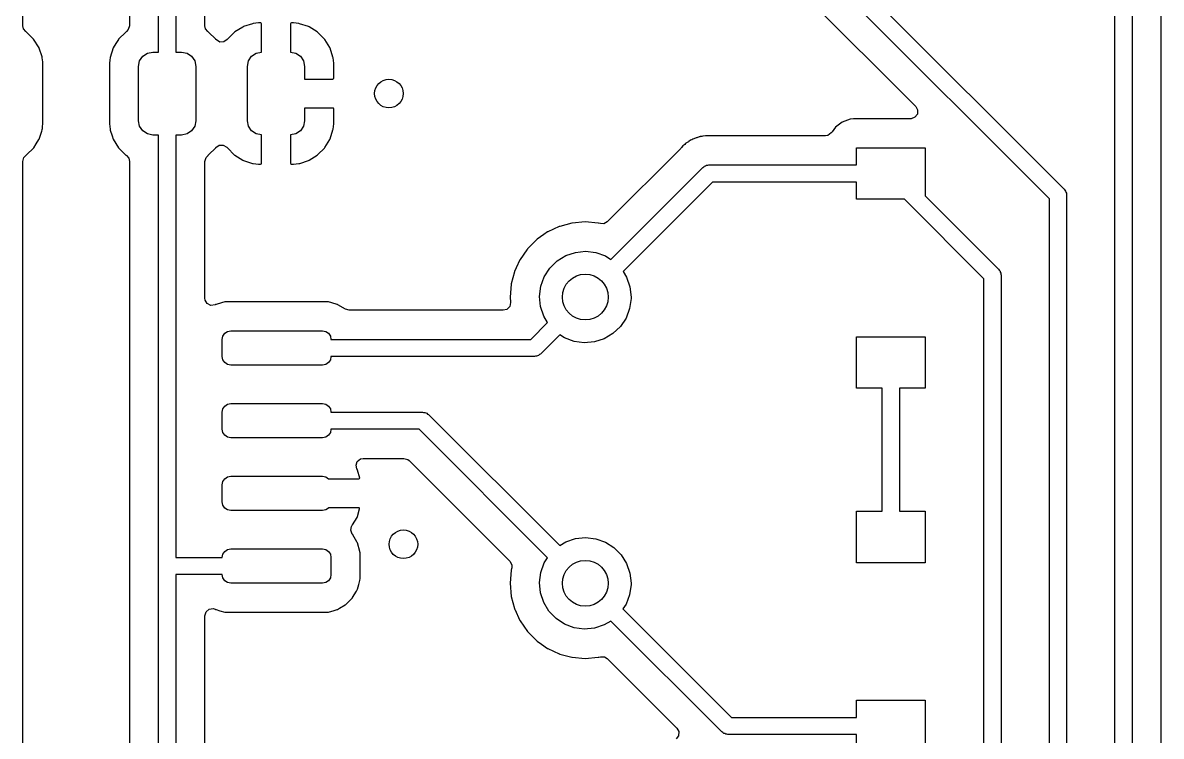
# Model space of a CAD drawing. Extents: x 41 to 172, y -227 to -42.
# Drawn here: x 128.61 to 148.49, y -96.32 to -83.85 of the extents above; entities that cross this region are included whole.
import ezdxf

# ---------------------------------------------------------------- set-up
doc = ezdxf.new("R2010")
doc.units = 0
doc.layers.add('BLACK', color=7, linetype='CONTINUOUS')

msp = doc.modelspace()

# ---------------------------------------------------------------- linework, layer by layer
at = {"layer": 'BLACK', "linetype": 'CONTINUOUS'}
for p, q in [((130.98, -84.365), (130.98, -69.305)), ((128.608, -83.9054), (128.608, -76.7291)), ((130.471, -80.3373), (130.471, -83.9056)), ((131.28, -80.541), (131.28, -84.365)), ((131.788, -83.9054), (131.788, -81.2596)), ((141.504, -81.4749), (146.791, -86.7619)), ((146.535, -86.9301), (141.336, -81.731)), ((141.162, -82.2764), (144.2, -85.3144)), ((147.678, -106.947), (147.678, -83.2471)), ((147.978, -83.185), (147.978, -107.032)), ((148.487, -106.765), (148.487, -83.2671)), ((132.617, -83.8701), (132.463, -83.9216)), ((132.631, -83.8673), (132.617, -83.8701)), ((132.726, -83.8573), (132.631, -83.8673)), ((132.733, -83.857), (132.726, -83.8573)), ((132.762, -83.857), (132.733, -83.857)), ((132.77, -83.8587), (132.762, -83.857)), ((132.772, -83.8599), (132.77, -83.8587)), ((132.776, -83.8751), (132.772, -83.8599)), ((132.776, -84.3658), (132.776, -83.8751)), ((133.286, -83.8629), (133.284, -83.8705)), ((133.284, -83.8705), (133.284, -84.3658)), ((133.287, -83.8615), (133.286, -83.8629)), ((133.302, -83.857), (133.287, -83.8615)), ((133.327, -83.857), (133.302, -83.857)), ((133.334, -83.8573), (133.327, -83.857)), ((133.428, -83.867), (133.334, -83.8573)), ((133.441, -83.8699), (133.428, -83.867)), ((133.596, -83.921), (133.441, -83.8699)), ((128.621, -83.9599), (128.608, -83.9054)), ((128.662, -84.006), (128.621, -83.9599)), ((128.661, -84.0073), (128.662, -84.006)), ((128.667, -84.0119), (128.661, -84.0073)), ((128.673, -84.0157), (128.667, -84.0119)), ((128.798, -84.1407), (128.673, -84.0157)), ((130.406, -84.0165), (130.281, -84.1417)), ((130.412, -84.0127), (130.406, -84.0165)), ((130.418, -84.0081), (130.412, -84.0127)), ((130.451, -83.9737), (130.417, -84.0075)), ((130.417, -84.0075), (130.418, -84.0081)), ((130.471, -83.9056), (130.451, -83.9737)), ((131.801, -83.9599), (131.788, -83.9054)), ((131.842, -84.006), (131.801, -83.9599)), ((131.841, -84.0073), (131.842, -84.006)), ((131.847, -84.0119), (131.841, -84.0073)), ((131.853, -84.0157), (131.847, -84.0119)), ((131.978, -84.1407), (131.853, -84.0157)), ((132.301, -84.0221), (132.186, -84.1368)), ((132.312, -84.0131), (132.301, -84.0221)), ((132.45, -83.9278), (132.312, -84.0131)), ((132.463, -83.9216), (132.45, -83.9278)), ((133.609, -83.9272), (133.596, -83.921)), ((133.747, -84.0122), (133.609, -83.9272)), ((133.758, -84.0213), (133.747, -84.0122)), ((133.873, -84.1358), (133.758, -84.0213)), ((128.892, -84.2911), (128.798, -84.1407)), ((130.234, -84.218), (130.188, -84.2923)), ((130.277, -84.1479), (130.234, -84.218)), ((130.281, -84.1417), (130.277, -84.1479)), ((130.277, -84.1479), (130.277, -84.1479)), ((131.982, -84.1466), (131.978, -84.1407)), ((131.989, -84.1544), (131.982, -84.1466)), ((132.05, -84.1901), (131.989, -84.1544)), ((132.121, -84.1868), (132.05, -84.1901)), ((132.179, -84.1458), (132.121, -84.1868)), ((132.186, -84.1368), (132.179, -84.1458)), ((133.882, -84.1472), (133.873, -84.1358)), ((133.967, -84.285), (133.882, -84.1472)), ((133.973, -84.2982), (133.967, -84.285)), ((128.894, -84.298), (128.892, -84.2911)), ((128.945, -84.4503), (128.894, -84.298)), ((128.948, -84.4588), (128.945, -84.4503)), ((128.948, -84.4657), (128.948, -84.4588)), ((128.956, -84.538), (128.948, -84.4657)), ((128.948, -84.4657), (128.948, -84.4657)), ((130.132, -84.467), (130.128, -84.499)), ((130.188, -84.2923), (130.132, -84.4601)), ((130.132, -84.4601), (130.132, -84.467)), ((130.132, -84.467), (130.132, -84.467)), ((130.649, -84.5193), (130.703, -84.4382)), ((130.703, -84.4382), (130.784, -84.384)), ((130.784, -84.384), (130.88, -84.365)), ((130.88, -84.365), (130.98, -84.365)), ((131.28, -84.365), (131.38, -84.365)), ((131.38, -84.365), (131.476, -84.384)), ((131.476, -84.384), (131.557, -84.4382)), ((131.557, -84.4382), (131.611, -84.5193)), ((132.549, -84.5193), (132.603, -84.4382)), ((132.603, -84.4382), (132.684, -84.384)), ((132.684, -84.384), (132.776, -84.3658)), ((133.284, -84.3658), (133.376, -84.384)), ((133.376, -84.384), (133.457, -84.4382)), ((133.457, -84.4382), (133.511, -84.5193)), ((134.025, -84.4524), (133.973, -84.2982)), ((134.028, -84.4658), (134.025, -84.4524)), ((134.038, -84.5614), (134.028, -84.4658)), ((128.958, -84.5646), (128.956, -84.538)), ((128.958, -85.6154), (128.958, -84.5646)), ((130.128, -84.499), (130.121, -84.5646)), ((130.121, -84.5646), (130.121, -85.6154)), ((130.63, -84.615), (130.649, -84.5193)), ((130.63, -85.565), (130.63, -84.615)), ((131.611, -84.5193), (131.63, -84.615)), ((131.63, -84.615), (131.63, -85.565)), ((132.53, -84.615), (132.549, -84.5193)), ((132.53, -85.565), (132.53, -84.615)), ((133.511, -84.5193), (133.53, -84.615)), ((133.53, -84.615), (133.53, -84.836)), ((134.038, -84.5679), (134.038, -84.5614)), ((134.038, -84.8225), (134.038, -84.5679)), ((133.53, -84.836), (134.02, -84.836)), ((134.02, -84.836), (134.035, -84.8315)), ((134.035, -84.8315), (134.036, -84.8301)), ((134.036, -84.8301), (134.038, -84.8225)), ((134.024, -85.344), (133.53, -85.344)), ((133.53, -85.344), (133.53, -85.565)), ((134.032, -85.3457), (134.024, -85.344)), ((134.034, -85.3469), (134.032, -85.3457)), ((134.038, -85.3621), (134.034, -85.3469)), ((134.038, -85.6121), (134.038, -85.3621)), ((144.229, -85.4475), (144.187, -85.5044)), ((144.2, -85.3144), (144.234, -85.3767)), ((144.234, -85.3767), (144.229, -85.4475)), ((128.95, -85.7007), (128.953, -85.6698)), ((128.953, -85.6698), (128.958, -85.6154)), ((130.121, -85.6154), (130.122, -85.6186)), ((130.122, -85.6186), (130.122, -85.6187)), ((130.122, -85.6187), (130.132, -85.7142)), ((130.649, -85.6607), (130.63, -85.565)), ((130.703, -85.7418), (130.649, -85.6607)), ((131.611, -85.6607), (131.557, -85.7418)), ((131.63, -85.565), (131.611, -85.6607)), ((132.549, -85.6607), (132.53, -85.565)), ((132.603, -85.7418), (132.549, -85.6607)), ((133.511, -85.6607), (133.457, -85.7418)), ((133.53, -85.565), (133.511, -85.6607)), ((134.028, -85.7129), (134.038, -85.6186)), ((134.038, -85.6186), (134.038, -85.6121)), ((142.801, -85.6747), (142.739, -85.7566)), ((142.917, -85.5874), (142.801, -85.6747)), ((143.054, -85.5363), (142.917, -85.5874)), ((143.116, -85.5295), (143.054, -85.5363)), ((144.111, -85.5295), (143.116, -85.5295)), ((144.12, -85.5292), (144.111, -85.5295)), ((144.187, -85.5044), (144.12, -85.5292)), ((128.892, -85.8877), (128.939, -85.7474)), ((128.939, -85.7474), (128.946, -85.7264)), ((128.946, -85.7264), (128.948, -85.7199)), ((128.946, -85.7264), (128.946, -85.7264)), ((128.948, -85.7199), (128.95, -85.7007)), ((130.132, -85.7142), (130.132, -85.7212)), ((130.132, -85.7212), (130.135, -85.7277)), ((130.135, -85.7277), (130.135, -85.7277)), ((130.135, -85.7277), (130.169, -85.8295)), ((130.169, -85.8295), (130.188, -85.8889)), ((130.784, -85.796), (130.703, -85.7418)), ((130.88, -85.815), (130.784, -85.796)), ((130.98, -85.815), (130.88, -85.815)), ((130.98, -97.065), (130.98, -85.815)), ((131.38, -85.815), (131.28, -85.815)), ((131.28, -85.815), (131.28, -93.195)), ((131.476, -85.796), (131.38, -85.815)), ((131.557, -85.7418), (131.476, -85.796)), ((132.684, -85.796), (132.603, -85.7418)), ((132.776, -85.8142), (132.684, -85.796)), ((132.776, -86.3095), (132.776, -85.8142)), ((133.376, -85.796), (133.284, -85.8142)), ((133.284, -85.8142), (133.284, -86.3049)), ((133.457, -85.7418), (133.376, -85.796)), ((133.974, -85.8806), (134.025, -85.7263)), ((134.025, -85.7263), (134.028, -85.7129)), ((140.369, -85.866), (140.324, -85.8789)), ((140.38, -85.8621), (140.369, -85.866)), ((140.416, -85.848), (140.38, -85.8621)), ((140.423, -85.8451), (140.416, -85.848)), ((140.416, -85.848), (140.416, -85.848)), ((140.431, -85.8441), (140.423, -85.8451)), ((140.437, -85.8433), (140.431, -85.8441)), ((140.431, -85.8441), (140.431, -85.8441)), ((140.444, -85.8424), (140.437, -85.8433)), ((140.464, -85.8384), (140.444, -85.8424)), ((140.484, -85.8324), (140.464, -85.8384)), ((140.53, -85.831), (140.484, -85.8324)), ((140.542, -85.8301), (140.53, -85.831)), ((140.543, -85.83), (140.542, -85.8301)), ((140.547, -85.8295), (140.543, -85.83)), ((140.543, -85.83), (140.543, -85.83)), ((140.576, -85.8295), (140.547, -85.8295)), ((140.58, -85.8294), (140.576, -85.8295)), ((140.643, -85.8275), (140.58, -85.8294)), ((140.65, -85.8272), (140.643, -85.8275)), ((140.643, -85.8275), (140.643, -85.8275)), ((140.658, -85.8289), (140.65, -85.8272)), ((140.67, -85.8295), (140.658, -85.8289)), ((142.622, -85.8295), (140.67, -85.8295)), ((142.666, -85.8216), (142.622, -85.8295)), ((142.723, -85.7791), (142.666, -85.8216)), ((142.739, -85.7566), (142.723, -85.7791)), ((128.674, -86.1635), (128.799, -86.0383)), ((128.799, -86.0383), (128.842, -85.9692)), ((128.842, -85.9692), (128.888, -85.894)), ((128.888, -85.894), (128.892, -85.8877)), ((128.888, -85.894), (128.888, -85.894)), ((130.188, -85.8889), (130.282, -86.0393)), ((130.282, -86.0393), (130.407, -86.1643)), ((131.854, -86.1635), (131.979, -86.0383)), ((131.979, -86.0383), (131.982, -86.0338)), ((131.982, -86.0338), (132.039, -85.9932)), ((132.039, -85.9932), (132.11, -85.9899)), ((132.11, -85.9899), (132.172, -86.0256)), ((132.172, -86.0256), (132.179, -86.0341)), ((132.179, -86.0341), (132.187, -86.0442)), ((132.187, -86.0442), (132.302, -86.1587)), ((133.759, -86.1579), (133.874, -86.0432)), ((133.874, -86.0432), (133.883, -86.0318)), ((133.883, -86.0318), (133.968, -85.8938)), ((133.968, -85.8938), (133.974, -85.8806)), ((140.096, -86.0485), (138.815, -87.3294)), ((140.104, -86.0398), (140.096, -86.0485)), ((140.109, -86.0342), (140.104, -86.0398)), ((140.134, -86.0042), (140.109, -86.0342)), ((140.151, -85.9916), (140.134, -86.0042)), ((140.166, -85.9787), (140.151, -85.9916)), ((140.181, -85.9635), (140.166, -85.9787)), ((140.188, -85.9595), (140.181, -85.9635)), ((140.221, -85.94), (140.188, -85.9595)), ((140.188, -85.9595), (140.188, -85.9595)), ((140.231, -85.9335), (140.221, -85.94)), ((140.24, -85.9267), (140.231, -85.9335)), ((140.268, -85.9064), (140.24, -85.9267)), ((140.288, -85.8985), (140.268, -85.9064)), ((140.306, -85.8898), (140.288, -85.8985)), ((140.324, -85.8789), (140.306, -85.8898)), ((143.164, -86.338), (143.164, -86.038)), ((143.164, -86.038), (144.364, -86.038)), ((144.364, -86.038), (144.364, -86.8759)), ((128.608, -86.2744), (128.629, -86.2063)), ((128.608, -89.5887), (128.608, -86.2744)), ((128.629, -86.2063), (128.663, -86.1725)), ((128.662, -86.1719), (128.668, -86.1673)), ((128.663, -86.1725), (128.662, -86.1719)), ((128.668, -86.1673), (128.674, -86.1635)), ((130.407, -86.1643), (130.413, -86.1681)), ((130.413, -86.1681), (130.419, -86.1727)), ((130.419, -86.1727), (130.418, -86.174)), ((130.418, -86.174), (130.459, -86.2201)), ((130.459, -86.2201), (130.471, -86.2746)), ((130.471, -86.2746), (130.471, -93.1969)), ((131.788, -86.2744), (131.809, -86.2063)), ((131.788, -88.6664), (131.788, -86.2744)), ((131.809, -86.2063), (131.843, -86.1725)), ((131.842, -86.1719), (131.848, -86.1673)), ((131.843, -86.1725), (131.842, -86.1719)), ((131.848, -86.1673), (131.854, -86.1635)), ((132.302, -86.1587), (132.313, -86.1678)), ((132.313, -86.1678), (132.451, -86.2528)), ((132.451, -86.2528), (132.464, -86.259)), ((132.464, -86.259), (132.619, -86.3101)), ((133.443, -86.3099), (133.597, -86.2584)), ((133.597, -86.2584), (133.61, -86.2522)), ((133.61, -86.2522), (133.748, -86.1669)), ((133.748, -86.1669), (133.759, -86.1579)), ((132.619, -86.3101), (132.632, -86.313)), ((132.632, -86.313), (132.726, -86.3227)), ((132.726, -86.3227), (132.733, -86.323)), ((132.733, -86.323), (132.758, -86.323)), ((132.758, -86.323), (132.773, -86.3185)), ((132.773, -86.3185), (132.774, -86.3171)), ((132.774, -86.3171), (132.776, -86.3095)), ((133.284, -86.3049), (133.288, -86.3201)), ((133.288, -86.3201), (133.29, -86.3213)), ((133.29, -86.3213), (133.298, -86.323)), ((133.298, -86.323), (133.327, -86.323)), ((133.327, -86.323), (133.334, -86.3227)), ((133.334, -86.3227), (133.429, -86.3127)), ((133.429, -86.3127), (133.443, -86.3099)), ((138.876, -87.9876), (140.482, -86.3819)), ((140.482, -86.3819), (140.499, -86.3721)), ((140.499, -86.3721), (140.513, -86.3581)), ((140.513, -86.3581), (140.532, -86.353)), ((140.532, -86.353), (140.549, -86.3431)), ((140.549, -86.3431), (140.569, -86.3431)), ((140.569, -86.3431), (140.588, -86.338)), ((140.588, -86.338), (143.164, -86.338)), ((140.65, -86.638), (139.089, -88.1996)), ((143.164, -86.638), (140.65, -86.638)), ((143.164, -86.938), (143.164, -86.638)), ((146.791, -86.7619), (146.801, -86.779)), ((146.801, -86.779), (146.815, -86.793)), ((146.815, -86.793), (146.82, -86.8121)), ((146.82, -86.8121), (146.83, -86.8292)), ((146.83, -86.8292), (146.83, -86.8489)), ((146.83, -86.8489), (146.835, -86.868)), ((146.835, -86.868), (146.835, -103.251)), ((144.002, -86.938), (143.164, -86.938)), ((145.392, -88.3281), (144.002, -86.938)), ((144.364, -86.8759), (145.648, -88.1599)), ((146.535, -103.189), (146.535, -86.9301)), ((137.976, -87.414), (137.778, -87.5062)), ((137.981, -87.4117), (137.976, -87.414)), ((137.976, -87.414), (137.976, -87.414)), ((137.986, -87.4103), (137.981, -87.4117)), ((138.197, -87.3539), (137.986, -87.4103)), ((137.986, -87.4103), (137.986, -87.4103)), ((138.202, -87.3525), (138.197, -87.3539)), ((138.197, -87.3539), (138.197, -87.3539)), ((138.43, -87.3325), (138.202, -87.3525)), ((138.658, -87.3525), (138.43, -87.3325)), ((138.663, -87.3539), (138.658, -87.3525)), ((138.694, -87.362), (138.663, -87.3539)), ((138.753, -87.3634), (138.694, -87.362)), ((138.815, -87.3294), (138.753, -87.3634)), ((137.586, -87.6398), (137.424, -87.8017)), ((137.59, -87.6366), (137.586, -87.6398)), ((137.707, -87.5546), (137.59, -87.6366)), ((137.59, -87.6366), (137.59, -87.6366)), ((137.773, -87.5085), (137.707, -87.5546)), ((137.778, -87.5062), (137.773, -87.5085)), ((137.778, -87.5062), (137.778, -87.5062)), ((137.412, -87.8185), (137.292, -87.9893)), ((137.421, -87.8062), (137.412, -87.8185)), ((137.424, -87.8017), (137.421, -87.8062)), ((137.421, -87.8062), (137.421, -87.8062)), ((138.089, -87.9221), (138.258, -87.8647)), ((138.258, -87.8647), (138.436, -87.846)), ((138.436, -87.846), (138.613, -87.8671)), ((137.29, -87.9942), (137.224, -88.1371)), ((137.292, -87.9893), (137.29, -87.9942)), ((137.29, -87.9942), (137.29, -87.9942)), ((137.81, -88.1404), (137.937, -88.0156)), ((137.937, -88.0156), (138.089, -87.9221)), ((138.613, -87.8671), (138.781, -87.927)), ((138.781, -87.927), (138.876, -87.9876)), ((137.194, -88.2021), (137.138, -88.4126)), ((137.196, -88.1968), (137.194, -88.2021)), ((137.194, -88.2021), (137.194, -88.2021)), ((137.224, -88.1371), (137.196, -88.1968)), ((137.713, -88.2903), (137.81, -88.1404)), ((139.089, -88.1996), (139.151, -88.3003)), ((145.648, -88.1599), (145.658, -88.177)), ((145.658, -88.177), (145.672, -88.191)), ((145.672, -88.191), (145.677, -88.2101)), ((145.677, -88.2101), (145.687, -88.2272)), ((145.687, -88.2272), (145.687, -88.2469)), ((145.687, -88.2469), (145.692, -88.266)), ((137.136, -88.4179), (137.117, -88.646)), ((137.138, -88.4126), (137.136, -88.4179)), ((137.63, -88.6348), (137.652, -88.4579)), ((137.652, -88.4579), (137.713, -88.2903)), ((139.151, -88.3003), (139.21, -88.4688)), ((145.392, -101.942), (145.392, -88.3281)), ((145.692, -88.266), (145.692, -102.004)), ((137.117, -88.646), (137.124, -88.7346)), ((137.647, -88.8123), (137.63, -88.6348)), ((139.21, -88.4688), (139.23, -88.646)), ((139.23, -88.646), (139.23, -88.6683)), ((131.793, -88.6995), (131.788, -88.6664)), ((131.83, -88.76), (131.793, -88.6995)), ((131.894, -88.7908), (131.83, -88.76)), ((131.965, -88.7821), (131.894, -88.7908)), ((131.97, -88.7799), (131.965, -88.7821)), ((131.976, -88.7759), (131.97, -88.7799)), ((131.984, -88.7736), (131.976, -88.7759)), ((132.076, -88.7468), (131.984, -88.7736)), ((131.984, -88.7736), (131.984, -88.7736)), ((132.136, -88.7294), (132.076, -88.7468)), ((132.143, -88.7289), (132.136, -88.7294)), ((132.171, -88.7267), (132.143, -88.7289)), ((132.143, -88.7289), (132.143, -88.7289)), ((132.173, -88.7265), (132.171, -88.7267)), ((132.171, -88.7267), (132.171, -88.7267)), ((133.907, -88.7265), (132.173, -88.7265)), ((133.909, -88.7267), (133.907, -88.7265)), ((133.937, -88.7289), (133.909, -88.7267)), ((133.909, -88.7267), (133.909, -88.7267)), ((133.944, -88.7294), (133.937, -88.7289)), ((133.937, -88.7289), (133.937, -88.7289)), ((134.004, -88.7468), (133.944, -88.7294)), ((134.096, -88.7736), (134.004, -88.7468)), ((134.104, -88.7759), (134.096, -88.7736)), ((134.096, -88.7736), (134.096, -88.7736)), ((134.11, -88.7799), (134.104, -88.7759)), ((134.244, -88.859), (134.11, -88.7799)), ((134.11, -88.7799), (134.11, -88.7799)), ((134.308, -88.8765), (134.244, -88.859)), ((137.111, -88.8091), (137.061, -88.8601)), ((137.125, -88.7395), (137.111, -88.8091)), ((137.124, -88.7346), (137.125, -88.7395)), ((137.704, -88.9816), (137.647, -88.8123)), ((139.205, -88.845), (139.142, -89.0117)), ((139.23, -88.6683), (139.205, -88.845)), ((136.999, -88.8765), (134.308, -88.8765)), ((137.061, -88.8601), (136.999, -88.8765)), ((137.771, -89.0928), (137.704, -88.9816)), ((139.142, -89.0117), (139.043, -89.1602)), ((132.134, -89.2789), (132.183, -89.2464)), ((132.183, -89.2464), (132.24, -89.235)), ((132.24, -89.235), (133.84, -89.235)), ((133.84, -89.235), (133.897, -89.2464)), ((133.897, -89.2464), (133.946, -89.2789)), ((137.479, -89.385), (137.771, -89.0928)), ((139.043, -89.1602), (138.914, -89.2832)), ((132.09, -89.385), (132.101, -89.3276)), ((132.09, -89.685), (132.09, -89.385)), ((132.101, -89.3276), (132.134, -89.2789)), ((133.946, -89.2789), (133.979, -89.3276)), ((133.979, -89.3276), (133.99, -89.385)), ((133.99, -89.385), (137.479, -89.385)), ((137.984, -89.3042), (137.647, -89.6411)), ((138.069, -89.3601), (137.984, -89.3042)), ((138.236, -89.4222), (138.069, -89.3601)), ((138.413, -89.4458), (138.236, -89.4222)), ((138.591, -89.4297), (138.413, -89.4458)), ((138.76, -89.3745), (138.591, -89.4297)), ((138.914, -89.2832), (138.76, -89.3745)), ((143.164, -90.238), (143.164, -89.338)), ((143.164, -89.338), (144.364, -89.338)), ((144.364, -89.338), (144.364, -90.238)), ((128.609, -89.5926), (128.608, -89.5887)), ((128.611, -89.6635), (128.609, -89.5926)), ((137.63, -89.6509), (137.616, -89.6649)), ((137.647, -89.6411), (137.63, -89.6509)), ((128.608, -89.6831), (128.609, -89.6712)), ((128.608, -96.6054), (128.608, -89.6831)), ((128.609, -89.6712), (128.611, -89.6635)), ((128.609, -89.6712), (128.609, -89.6712)), ((132.101, -89.7424), (132.09, -89.685)), ((132.134, -89.7911), (132.101, -89.7424)), ((132.183, -89.8236), (132.134, -89.7911)), ((132.24, -89.835), (132.183, -89.8236)), ((133.84, -89.835), (132.24, -89.835)), ((133.897, -89.8236), (133.84, -89.835)), ((133.946, -89.7911), (133.897, -89.8236)), ((133.979, -89.7424), (133.946, -89.7911)), ((133.99, -89.685), (133.979, -89.7424)), ((137.541, -89.685), (133.99, -89.685)), ((137.56, -89.6799), (137.541, -89.685)), ((137.58, -89.6799), (137.56, -89.6799)), ((137.597, -89.67), (137.58, -89.6799)), ((137.616, -89.6649), (137.597, -89.67)), ((143.614, -90.238), (143.164, -90.238)), ((143.614, -92.388), (143.614, -90.238)), ((144.364, -90.238), (143.914, -90.238)), ((143.914, -90.238), (143.914, -92.388)), ((132.09, -90.655), (132.101, -90.5976)), ((132.101, -90.5976), (132.134, -90.5489)), ((132.134, -90.5489), (132.183, -90.5164)), ((132.183, -90.5164), (132.24, -90.505)), ((132.24, -90.505), (133.84, -90.505)), ((133.84, -90.505), (133.897, -90.5164)), ((133.897, -90.5164), (133.946, -90.5489)), ((133.946, -90.5489), (133.979, -90.5976)), ((133.979, -90.5976), (133.99, -90.655)), ((132.09, -90.955), (132.09, -90.655)), ((133.99, -90.655), (135.589, -90.655)), ((135.589, -90.655), (135.608, -90.6601)), ((135.608, -90.6601), (135.628, -90.6601)), ((135.628, -90.6601), (135.645, -90.67)), ((135.645, -90.67), (135.664, -90.6751)), ((135.664, -90.6751), (135.678, -90.6891)), ((135.678, -90.6891), (135.695, -90.6989)), ((135.695, -90.6989), (137.983, -92.9873)), ((132.101, -91.0124), (132.09, -90.955)), ((132.134, -91.0611), (132.101, -91.0124)), ((133.979, -91.0124), (133.946, -91.0611)), ((133.99, -90.955), (133.979, -91.0124)), ((135.527, -90.955), (133.99, -90.955)), ((137.772, -93.1998), (135.527, -90.955)), ((132.183, -91.0936), (132.134, -91.0611)), ((132.24, -91.105), (132.183, -91.0936)), ((133.84, -91.105), (132.24, -91.105)), ((133.897, -91.0936), (133.84, -91.105)), ((133.946, -91.0611), (133.897, -91.0936)), ((134.427, -91.5848), (134.449, -91.5175)), ((134.442, -91.6471), (134.427, -91.5848)), ((134.449, -91.5175), (134.504, -91.473)), ((134.504, -91.473), (134.552, -91.4635)), ((134.552, -91.4635), (135.264, -91.4635)), ((135.264, -91.4635), (135.332, -91.4835)), ((135.332, -91.4835), (135.353, -91.5004)), ((135.353, -91.5004), (137.113, -93.2606)), ((132.101, -91.8676), (132.134, -91.8189)), ((132.134, -91.8189), (132.183, -91.7864)), ((132.183, -91.7864), (132.24, -91.775)), ((132.24, -91.775), (133.84, -91.775)), ((133.84, -91.775), (133.897, -91.7864)), ((133.897, -91.7864), (133.946, -91.8189)), ((133.946, -91.8189), (133.947, -91.821)), ((133.947, -91.821), (134.477, -91.821)), ((134.441, -91.6475), (134.442, -91.6471)), ((134.444, -91.6526), (134.441, -91.6475)), ((134.444, -91.6536), (134.444, -91.6526)), ((134.445, -91.6548), (134.444, -91.6536)), ((134.451, -91.6692), (134.445, -91.6548)), ((134.492, -91.8091), (134.451, -91.6692)), ((134.477, -91.821), (134.49, -91.817)), ((134.49, -91.817), (134.492, -91.8091)), ((132.09, -91.925), (132.101, -91.8676)), ((132.09, -92.225), (132.09, -91.925)), ((132.101, -92.2824), (132.09, -92.225)), ((132.134, -92.3311), (132.101, -92.2824)), ((132.183, -92.3636), (132.134, -92.3311)), ((132.24, -92.375), (132.183, -92.3636)), ((133.84, -92.375), (132.24, -92.375)), ((133.897, -92.3636), (133.84, -92.375)), ((133.946, -92.3311), (133.897, -92.3636)), ((133.947, -92.329), (133.946, -92.3311)), ((134.483, -92.329), (133.947, -92.329)), ((134.451, -92.4808), (134.49, -92.3464)), ((134.49, -92.3323), (134.483, -92.329)), ((134.49, -92.3464), (134.49, -92.3323)), ((143.164, -93.288), (143.164, -92.388)), ((143.164, -92.388), (143.614, -92.388)), ((143.914, -92.388), (144.364, -92.388)), ((144.364, -92.388), (144.364, -93.288)), ((134.35, -92.6511), (134.362, -92.6324)), ((134.362, -92.6324), (134.368, -92.6247)), ((134.368, -92.6247), (134.445, -92.4952)), ((134.445, -92.4952), (134.451, -92.4808)), ((134.336, -92.7207), (134.35, -92.6511)), ((134.362, -92.7853), (134.336, -92.7207)), ((134.364, -92.7882), (134.362, -92.7853)), ((134.449, -92.9314), (134.364, -92.7882)), ((134.451, -92.939), (134.449, -92.9314)), ((134.452, -92.9404), (134.451, -92.939)), ((134.451, -92.939), (134.451, -92.939)), ((134.496, -93.0912), (134.452, -92.9404)), ((137.983, -92.9873), (138.089, -92.9221)), ((138.089, -92.9221), (138.258, -92.8647)), ((138.258, -92.8647), (138.436, -92.846)), ((138.436, -92.846), (138.613, -92.8671)), ((138.613, -92.8671), (138.781, -92.927)), ((138.781, -92.927), (138.931, -93.0225)), ((138.931, -93.0225), (139.057, -93.1491)), ((130.471, -93.2088), (130.469, -93.2165)), ((130.469, -93.2165), (130.469, -93.2245)), ((130.469, -93.2245), (130.471, -93.2874)), ((130.471, -93.1969), (130.471, -93.2088)), ((131.28, -93.195), (132.09, -93.195)), ((132.09, -93.195), (132.101, -93.1376)), ((132.101, -93.1376), (132.134, -93.0889)), ((132.134, -93.0889), (132.183, -93.0564)), ((132.183, -93.0564), (132.24, -93.045)), ((132.24, -93.045), (133.84, -93.045)), ((133.84, -93.045), (133.897, -93.0564)), ((133.897, -93.0564), (133.946, -93.0889)), ((133.946, -93.0889), (133.979, -93.1376)), ((133.979, -93.1376), (133.99, -93.195)), ((133.99, -93.195), (133.99, -93.495)), ((134.496, -93.0976), (134.496, -93.0912)), ((134.498, -93.1163), (134.496, -93.0976)), ((134.496, -93.0976), (134.496, -93.0976)), ((134.499, -93.1285), (134.498, -93.1163)), ((134.499, -93.5615), (134.499, -93.1285)), ((137.713, -93.2903), (137.772, -93.1998)), ((139.057, -93.1491), (139.151, -93.3003)), ((130.471, -93.2874), (130.471, -93.2913)), ((130.471, -93.2913), (130.471, -96.6056)), ((137.113, -93.2606), (137.147, -93.3229)), ((137.136, -93.4179), (137.117, -93.646)), ((137.144, -93.3905), (137.136, -93.4179)), ((137.146, -93.3823), (137.144, -93.3905)), ((137.147, -93.3229), (137.146, -93.3823)), ((137.652, -93.4579), (137.713, -93.2903)), ((139.151, -93.3003), (139.21, -93.4688)), ((144.364, -93.288), (143.164, -93.288)), ((132.09, -93.495), (131.28, -93.495)), ((131.28, -93.495), (131.28, -97.065)), ((132.101, -93.5524), (132.09, -93.495)), ((132.134, -93.6011), (132.101, -93.5524)), ((132.183, -93.6336), (132.134, -93.6011)), ((133.946, -93.6011), (133.897, -93.6336)), ((133.979, -93.5524), (133.946, -93.6011)), ((133.99, -93.495), (133.979, -93.5524)), ((134.475, -93.6689), (134.496, -93.5988)), ((134.496, -93.5988), (134.499, -93.5615)), ((137.63, -93.6348), (137.652, -93.4579)), ((139.21, -93.4688), (139.23, -93.646)), ((132.24, -93.645), (132.183, -93.6336)), ((133.84, -93.645), (132.24, -93.645)), ((133.897, -93.6336), (133.84, -93.645)), ((134.368, -93.895), (134.434, -93.7836)), ((134.434, -93.7836), (134.449, -93.7586)), ((134.449, -93.7586), (134.451, -93.7508)), ((134.451, -93.7508), (134.475, -93.6689)), ((137.117, -93.646), (137.136, -93.8741)), ((137.647, -93.8123), (137.63, -93.6348)), ((137.704, -93.9816), (137.647, -93.8123)), ((139.23, -93.6683), (139.205, -93.845)), ((139.23, -93.646), (139.23, -93.6683)), ((134.141, -94.0819), (134.24, -94.0235)), ((134.24, -94.0235), (134.247, -94.0195)), ((134.24, -94.0235), (134.24, -94.0235)), ((134.247, -94.0195), (134.364, -93.9018)), ((134.364, -93.9018), (134.368, -93.895)), ((134.368, -93.895), (134.368, -93.895)), ((137.136, -93.8741), (137.138, -93.8794)), ((137.138, -93.8794), (137.138, -93.8794)), ((137.138, -93.8794), (137.194, -94.0887)), ((137.796, -94.1341), (137.704, -93.9816)), ((139.142, -94.0117), (139.088, -94.092)), ((139.205, -93.845), (139.142, -94.0117)), ((131.788, -94.2136), (131.809, -94.1454)), ((131.788, -96.6054), (131.788, -94.2136)), ((131.809, -94.1454), (131.862, -94.099)), ((131.862, -94.099), (131.932, -94.0888)), ((131.932, -94.0888), (131.965, -94.0979)), ((131.965, -94.0979), (131.97, -94.1001)), ((131.97, -94.1001), (131.976, -94.1041)), ((131.976, -94.1041), (131.984, -94.1064)), ((131.984, -94.1064), (131.984, -94.1064)), ((131.984, -94.1064), (132.051, -94.1259)), ((132.051, -94.1259), (132.136, -94.1506)), ((132.136, -94.1506), (132.143, -94.1511)), ((132.143, -94.1511), (132.143, -94.1511)), ((132.143, -94.1511), (132.171, -94.1533)), ((132.171, -94.1533), (132.171, -94.1533)), ((132.171, -94.1533), (132.173, -94.1535)), ((132.173, -94.1535), (133.907, -94.1535)), ((133.907, -94.1535), (133.909, -94.1533)), ((133.909, -94.1533), (133.937, -94.1511)), ((133.909, -94.1533), (133.909, -94.1533)), ((133.937, -94.1511), (133.944, -94.1506)), ((133.937, -94.1511), (133.937, -94.1511)), ((133.944, -94.1506), (134.044, -94.1215)), ((134.044, -94.1215), (134.096, -94.1064)), ((134.096, -94.1064), (134.104, -94.1041)), ((134.096, -94.1064), (134.096, -94.1064)), ((134.104, -94.1041), (134.141, -94.0819)), ((137.194, -94.0887), (137.196, -94.0952)), ((137.196, -94.0952), (137.198, -94.1002)), ((137.198, -94.1002), (137.198, -94.1002)), ((137.198, -94.1002), (137.29, -94.2978)), ((137.92, -94.2624), (137.796, -94.1341)), ((139.088, -94.092), (140.984, -95.988)), ((137.29, -94.2978), (137.29, -94.2978)), ((137.29, -94.2978), (137.292, -94.3027)), ((137.292, -94.3027), (137.424, -94.4903)), ((138.069, -94.3601), (137.92, -94.2624)), ((138.236, -94.4222), (138.069, -94.3601)), ((138.413, -94.4458), (138.236, -94.4222)), ((138.76, -94.3745), (138.591, -94.4297)), ((138.877, -94.3051), (138.76, -94.3745)), ((140.816, -96.2441), (138.877, -94.3051)), ((137.424, -94.4903), (137.586, -94.6522)), ((138.591, -94.4297), (138.413, -94.4458)), ((137.586, -94.6522), (137.59, -94.6554)), ((137.59, -94.6554), (137.59, -94.6554)), ((137.59, -94.6554), (137.668, -94.7101)), ((137.668, -94.7101), (137.773, -94.7835)), ((137.773, -94.7835), (137.778, -94.7858)), ((137.778, -94.7858), (137.778, -94.7858)), ((137.778, -94.7858), (137.976, -94.878)), ((137.976, -94.878), (137.981, -94.8803)), ((137.981, -94.8803), (137.986, -94.8817)), ((137.986, -94.8817), (137.986, -94.8817)), ((137.986, -94.8817), (138.197, -94.9381)), ((138.197, -94.9381), (138.197, -94.9381)), ((138.197, -94.9381), (138.202, -94.9395)), ((138.202, -94.9395), (138.43, -94.9595)), ((138.43, -94.9595), (138.658, -94.9395)), ((138.658, -94.9395), (138.666, -94.9375)), ((138.666, -94.9375), (138.694, -94.93)), ((138.694, -94.93), (138.765, -94.9317)), ((138.765, -94.9317), (138.815, -94.9626)), ((138.815, -94.9626), (140.029, -96.176)), ((143.164, -95.988), (143.164, -95.688)), ((143.164, -95.688), (144.364, -95.688)), ((144.364, -95.688), (144.364, -96.588)), ((140.984, -95.988), (143.164, -95.988)), ((140.029, -96.176), (140.063, -96.2383)), ((140.058, -96.3091), (140.015, -96.3659)), ((140.063, -96.2383), (140.058, -96.3091)), ((140.833, -96.2539), (140.816, -96.2441)), ((140.847, -96.2679), (140.833, -96.2539)), ((140.866, -96.273), (140.847, -96.2679)), ((140.883, -96.2829), (140.866, -96.273)), ((140.903, -96.2829), (140.883, -96.2829)), ((140.922, -96.288), (140.903, -96.2829)), ((143.164, -96.288), (140.922, -96.288)), ((143.164, -96.588), (143.164, -96.288))]:
    msp.add_line(p, q, dxfattribs=at)
at = {"layer": 'BLACK'}
for centre, radius in [((135.001, -85.09), 0.25), ((138.43, -88.646), 0.4), ((135.255, -92.964), 0.25), ((138.43, -93.646), 0.4)]:
    msp.add_circle(centre, radius, dxfattribs=at)

doc.saveas('drawing.dxf')
